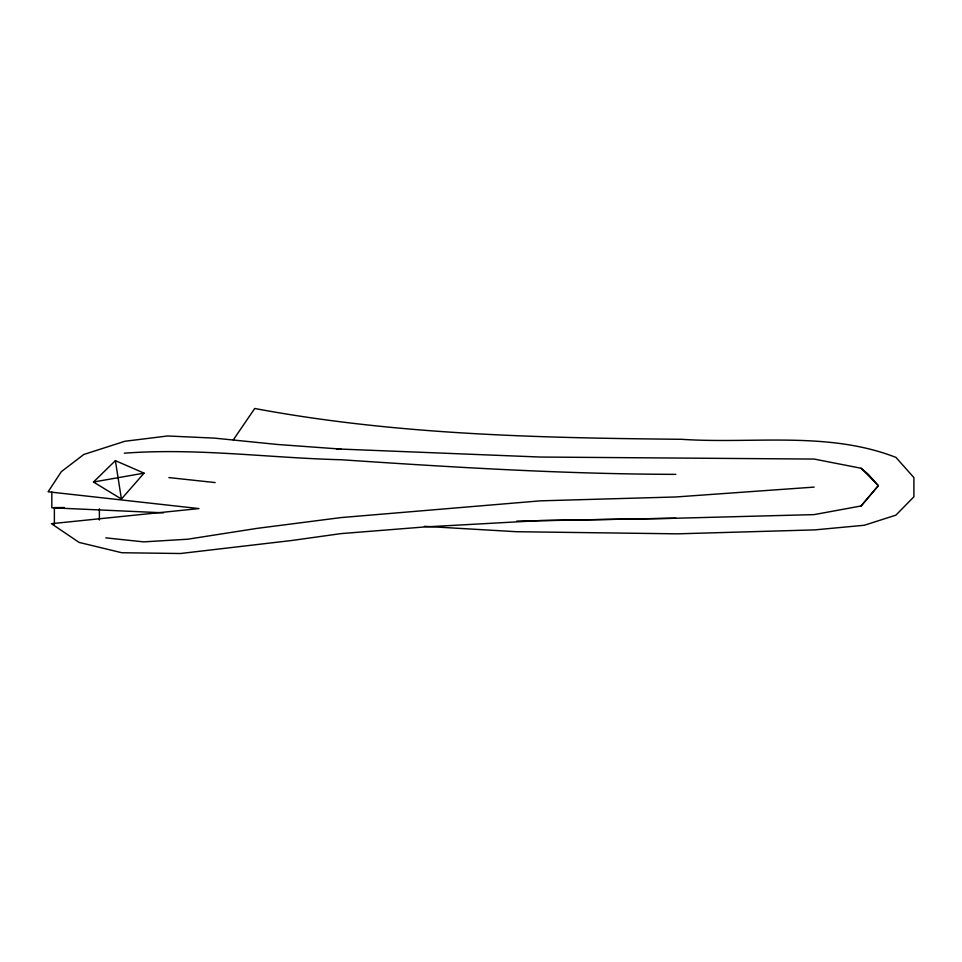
<?xml version="1.0" encoding="UTF-8"?>
<svg xmlns="http://www.w3.org/2000/svg" width="962" height="962" viewBox="0 0 962 962"><rect width="100%" height="100%" fill="white"/><g stroke="black" fill="none" stroke-linecap="round" stroke-linejoin="round"><path stroke-width="1.44" d="M233.297 439.899L254.726 408.489C395.358 434.776 538.876 437.914 681.529 439.297C752.789 444.119 827.729 430.784 895.971 457.419L913.9 477.609L913.9 496.789L895.899 515.151L864.333 525.252L814.898 529.882L677.621 533.838L516.353 531.709L424.422 526.334M861.11 505.964L878.354 485.666L861.11 468.253L814.165 459.066L540.403 457.046L341.041 449.098L277.537 444.48L214.346 438.119L167.665 435.978L124.844 441.269L83.79 454.485L61.352 471.645L48.1 491.786L198.99 508.585L51.419 523.689L79.1 542.412L121.813 552.741L180.471 553.511L291.919 540.476L341.041 533.609L424.038 526.996L540.403 520.562L675.829 518.241L814.165 514.61L861.11 505.964L878.354 485.666L868.013 474.025L861.11 468.253M121.416 499.037L144.072 473.136L115.392 460.654L93.47 482.022L121.416 499.037L115.392 460.654M144.072 473.136L93.47 482.022M814.165 487.097L675.829 496.969L540.403 500.841L341.041 517.58L257.022 528.378L187.722 539.213L143.675 541.871L105.76 537.866M124.314 453.198C196.705 447.751 268.759 457.924 341.041 459.74C452.513 467.207 564.057 474.134 675.829 474.35M675.829 518.241L516.786 521.091M336.544 449.17L341.041 449.098M64.382 507.527L54.377 507.599L54.377 524.158M163.48 512.818L51.828 507.792L51.828 492.015M168.879 477.585L215.151 482.575M99.375 508.838L99.375 519.973"/></g></svg>
